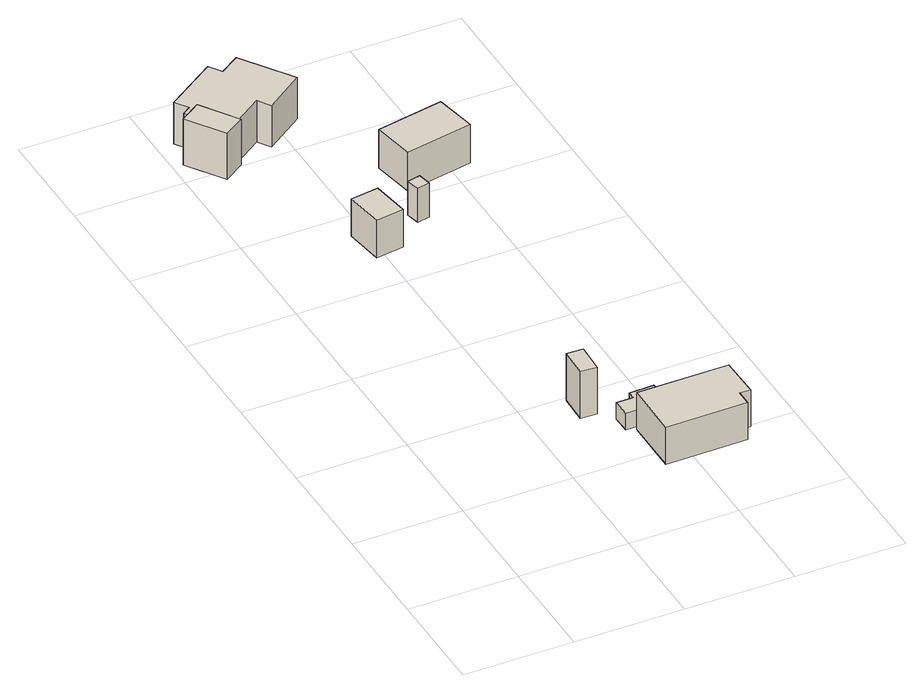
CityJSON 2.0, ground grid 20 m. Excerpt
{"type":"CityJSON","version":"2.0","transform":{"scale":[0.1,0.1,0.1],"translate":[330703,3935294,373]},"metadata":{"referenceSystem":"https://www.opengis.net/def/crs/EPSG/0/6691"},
"CityObjects":{
"building1":{"type":"Building","attributes":{"measuredHeight":10.5,"BuildingIDAttribute.prefecture":"14","BuildingIDAttribute.city":"14151","BuildingDetailAttribute.surveyYear":2015,"BuildingLandSlideRiskAttribute.description":"1","BuildingLandSlideRiskAttribute.areaType":"1"},"geometry":[{"type":"Solid","lod":"1","boundaries":[[[[0,1,2,3]],[[2,4,5,3]],[[1,6,4,2]],[[0,7,6,1]],[[3,5,7,0]],[[4,6,7,5]]]]}]},
"building2":{"type":"Building","attributes":{"usage":"411","measuredHeight":4.4,"storeysAboveGround":2,"BuildingIDAttribute.prefecture":"14","BuildingIDAttribute.city":"14151","BuildingDetailAttribute.totalFloorArea":44.48,"BuildingDetailAttribute.buildingFootprintArea":22.24,"BuildingDetailAttribute.buildingStructureType":"601","BuildingDetailAttribute.buildingStructureOrgType":"1","BuildingDetailAttribute.orgUsage":"10","BuildingDetailAttribute.surveyYear":2015},"geometry":[{"type":"Solid","lod":"1","boundaries":[[[[8,9,10,11,12,13]],[[12,14,15,13]],[[11,16,14,12]],[[10,17,16,11]],[[9,18,17,10]],[[8,19,18,9]],[[13,15,19,8]],[[14,16,17,18,19,15]]]]}]},
"building3":{"type":"Building","attributes":{"usage":"411","measuredHeight":8.9,"storeysAboveGround":2,"BuildingIDAttribute.prefecture":"14","BuildingIDAttribute.city":"14151","BuildingDetailAttribute.totalFloorArea":240.48,"BuildingDetailAttribute.buildingFootprintArea":120.24,"BuildingDetailAttribute.buildingStructureType":"601","BuildingDetailAttribute.buildingStructureOrgType":"1","BuildingDetailAttribute.orgUsage":"10","BuildingDetailAttribute.surveyYear":2015},"geometry":[{"type":"Solid","lod":"1","boundaries":[[[[20,21,22,23,24,25]],[[24,26,27,25]],[[23,28,26,24]],[[22,29,28,23]],[[21,30,29,22]],[[20,31,30,21]],[[25,27,31,20]],[[26,28,29,30,31,27]]]]}]},
"building4":{"type":"Building","attributes":{"measuredHeight":17.1,"BuildingIDAttribute.prefecture":"14","BuildingIDAttribute.city":"14151","BuildingDetailAttribute.surveyYear":2015},"geometry":[{"type":"Solid","lod":"1","boundaries":[[[[32,33,34,35]],[[34,36,37,35]],[[33,38,36,34]],[[32,39,38,33]],[[35,37,39,32]],[[36,38,39,37]]]]}]},
"building5":{"type":"Building","attributes":{"measuredHeight":9.9,"BuildingIDAttribute.prefecture":"14","BuildingIDAttribute.city":"14151","BuildingDetailAttribute.surveyYear":2015},"geometry":[{"type":"Solid","lod":"1","boundaries":[[[[40,41,42,43]],[[42,44,45,43]],[[41,46,44,42]],[[40,47,46,41]],[[43,45,47,40]],[[44,46,47,45]]]]}]},
"building6":{"type":"Building","attributes":{"usage":"413","measuredHeight":11.9,"storeysAboveGround":2,"BuildingIDAttribute.prefecture":"14","BuildingIDAttribute.city":"14151","BuildingDetailAttribute.totalFloorArea":396.6,"BuildingDetailAttribute.buildingFootprintArea":198.3,"BuildingDetailAttribute.buildingStructureType":"601","BuildingDetailAttribute.buildingStructureOrgType":"1","BuildingDetailAttribute.orgUsage":"30","BuildingDetailAttribute.surveyYear":2015},"geometry":[{"type":"Solid","lod":"1","boundaries":[[[[48,49,50,51,52,53,54,55,56,57]],[[56,58,59,57]],[[55,60,58,56]],[[54,61,60,55]],[[53,62,61,54]],[[52,63,62,53]],[[51,64,63,52]],[[50,65,64,51]],[[49,66,65,50]],[[48,67,66,49]],[[57,59,67,48]],[[58,60,61,62,63,64,65,66,67,59]]]]}]},
"building7":{"type":"Building","attributes":{"measuredHeight":7.3,"BuildingIDAttribute.prefecture":"14","BuildingIDAttribute.city":"14151","BuildingDetailAttribute.surveyYear":2015},"geometry":[{"type":"Solid","lod":"1","boundaries":[[[[68,69,70,71]],[[70,72,73,71]],[[69,74,72,70]],[[68,75,74,69]],[[71,73,75,68]],[[72,74,75,73]]]]}]},
"building8":{"type":"Building","attributes":{"usage":"411","measuredHeight":8.6,"storeysAboveGround":2,"BuildingIDAttribute.prefecture":"14","BuildingIDAttribute.city":"14151","BuildingDetailAttribute.totalFloorArea":145.32,"BuildingDetailAttribute.buildingFootprintArea":72.66,"BuildingDetailAttribute.buildingStructureType":"601","BuildingDetailAttribute.buildingStructureOrgType":"1","BuildingDetailAttribute.orgUsage":"10","BuildingDetailAttribute.surveyYear":2015},"geometry":[{"type":"Solid","lod":"1","boundaries":[[[[76,77,78,79]],[[78,80,81,79]],[[77,82,80,78]],[[76,83,82,77]],[[79,81,83,76]],[[80,82,83,81]]]]}]}
},
"vertices":[
[204,182,133],[206,236,133],[236,235,133],[234,180,133],[236,235,227],[234,180,227],[206,236,227],[204,182,227],
[279,141,144],[279,155,144],[324,156,144],[325,109,144],[249,108,144],[248,141,144],[249,108,177],[248,141,177],[325,109,177],[324,156,177],[279,155,177],[279,141,177],
[435,108,139],[436,31,139],[416,31,139],[416,2,139],[268,1,139],[268,107,139],[268,1,213],[268,107,213],[416,2,213],[416,31,213],[436,31,213],[435,108,213],
[188,787,84],[136,780,84],[126,851,84],[177,858,84],[126,851,159],[177,858,159],[136,780,159],[188,787,159],
[54,1154,22],[8,1222,22],[46,1247,22],[92,1179,22],[46,1247,114],[92,1179,114],[8,1222,114],[54,1154,114],
[125,1366,3],[141,1343,3],[177,1367,3],[241,1274,3],[169,1224,3],[154,1247,3],[82,1198,3],[33,1269,3],[48,1279,3],[32,1303,3],[48,1279,86],[32,1303,86],[33,1269,86],[82,1198,86],[154,1247,86],[169,1224,86],[241,1274,86],[177,1367,86],[141,1343,86],[125,1366,86],
[258,874,53],[252,899,53],[276,904,53],[281,879,53],[276,904,121],[281,879,121],[252,899,121],[258,874,121],
[287,969,44],[273,1046,44],[397,1069,44],[412,992,44],[397,1069,121],[412,992,121],[273,1046,121],[287,969,121]
]}
